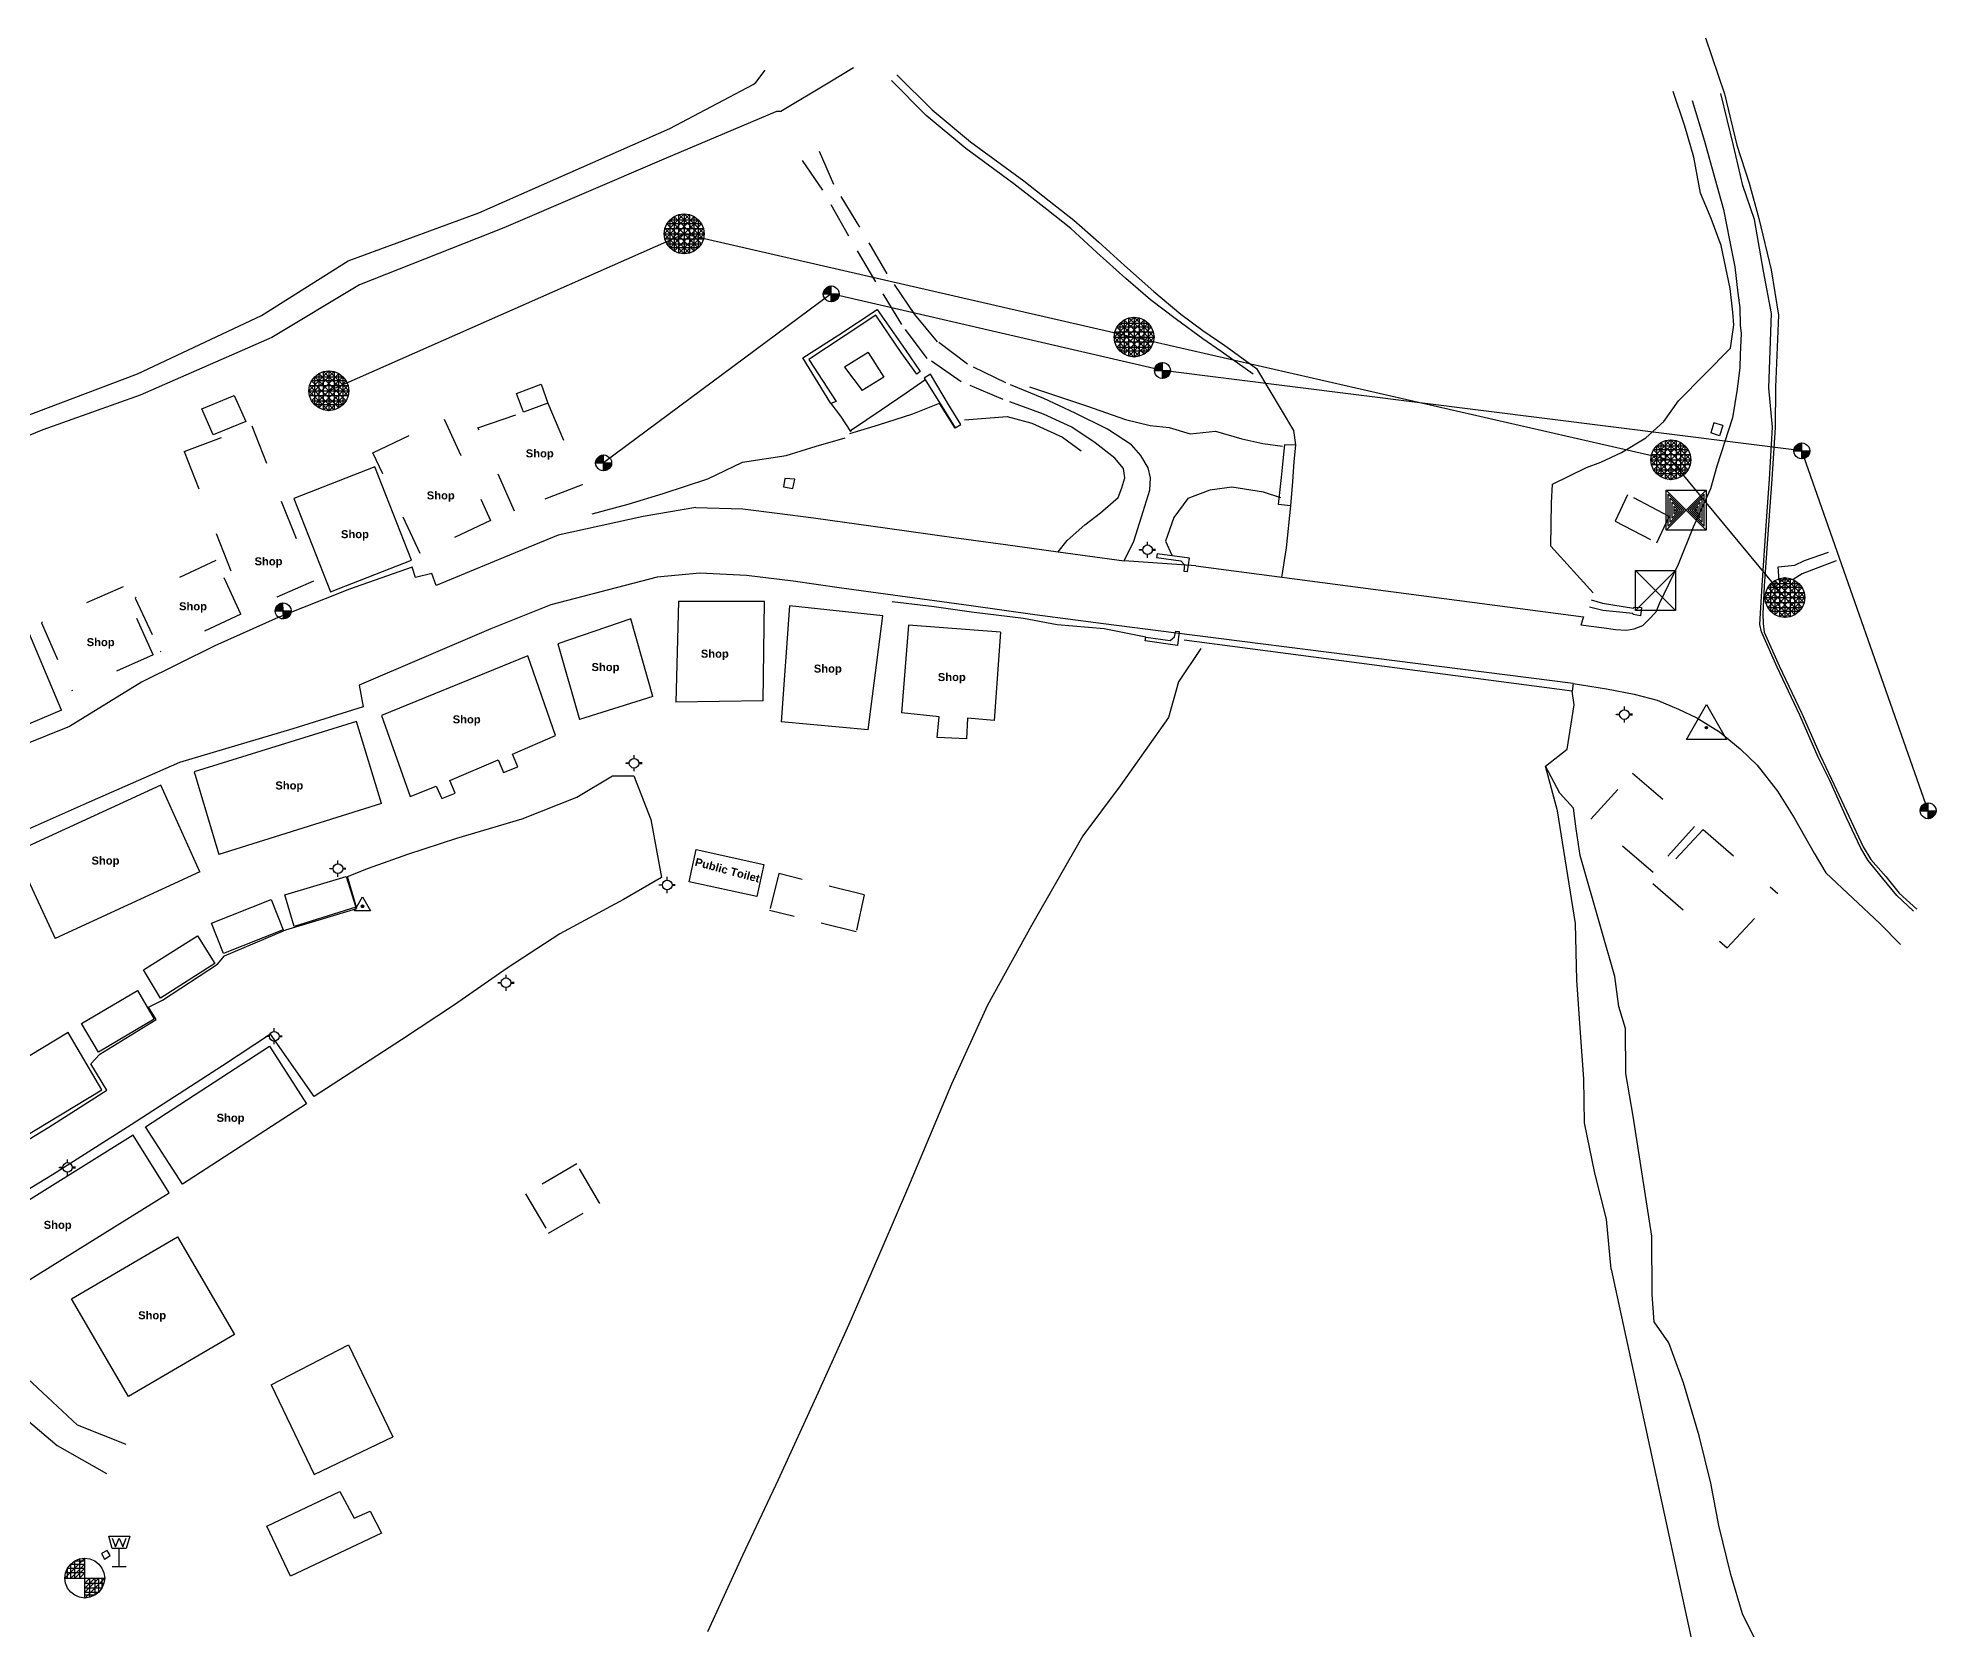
# Model space of a CAD drawing. Extents: x 324241 to 324894, y 3048252 to 3048939.
# Drawn here: x 324656.6 to 324893.8, y 3048719.2 to 3048917.9 of the extents above; entities that cross this region are included whole.
import ezdxf

# ---------------------------------------------------------------- set-up
doc = ezdxf.new("R2010")
doc.units = 0
doc.header["$MEASUREMENT"] = 0
for name, pattern in [('06', [16, 5, -6, 5]), ('89', [0]), ('FENCE_ON_BOUNDARY_3', [0]), ('GEOGRAPHICAL', [12.5, 4.5, -3.5, 4.5])]:
    doc.linetypes.add(name, pattern=pattern)
for name, color, linetype in [('BOUNDARY', 255, 'Continuous'), ('BUILDING', 255, 'Continuous'), ('DEFAULT', 255, 'Continuous'), ('Drainage', 255, 'Continuous'), ('ELECTRIC', 255, 'Continuous'), ('ELECTRIC_POLE', 255, 'Continuous'), ('MUNICIPAL_BOUNDARY', 255, 'Continuous'), ('RELIEF', 255, 'Continuous'), ('ROADFURN', 255, 'Continuous'), ('SEWERAGE', 255, 'Continuous'), ('SURVEY', 255, 'Continuous'), ('TELECOM', 255, 'Continuous'), ('WATER', 255, 'Continuous')]:
    doc.layers.add(name, color=color, linetype=linetype)
doc.layers.add('ROAD', color=6, linetype='Continuous', lineweight=30)

# ---------------------------------------------------------------- blocks, each defined once
blk = doc.blocks.new('035')
at = {"color": 0, "linetype": 'Continuous'}
for p, q in [((-0.5, -0.29), (0, 0.58)), ((0, 0.58), (0.5, -0.29)), ((-0.03, 0), (-0.02, 0.02)), ((-0.02, -0.02), (-0.03, 0)), ((-0.03, 0), (0.03, 0)), ((-0.02, 0.02), (0, 0.03)), ((0.02, 0.02), (-0.02, -0.02)), ((-0.02, 0.02), (0.02, -0.02)), ((0, 0.03), (0.02, 0.02)), ((0, -0.03), (0, 0.03)), ((0.02, 0.02), (0.03, 0)), ((0.03, 0), (0.02, -0.02)), ((0.5, -0.29), (-0.5, -0.29)), ((0, -0.03), (-0.02, -0.02)), ((0.02, -0.02), (0, -0.03))]:
    blk.add_line(p, q, dxfattribs=at)
blk = doc.blocks.new('S014')
at = {"color": 0, "linetype": 'Continuous'}
for p, q in [((-0.5, -0.5), (-0.5, 0.5)), ((-0.5, 0.5), (0.5, 0.5)), ((-0.5, -0.5), (0.5, 0.5)), ((0.5, -0.5), (-0.5, 0.5)), ((0.5, 0.5), (0.5, -0.5)), ((-0.45, -0.4), (-0.45, 0.4)), ((-0.45, 0.4), (-0.05, 0)), ((-0.05, 0), (-0.45, -0.4)), ((-0.4, -0.3), (-0.4, 0.3)), ((-0.4, 0.3), (-0.1, 0)), ((-0.1, 0), (-0.4, -0.3)), ((-0.35, -0.2), (-0.35, 0.2)), ((-0.35, 0.2), (-0.15, 0)), ((-0.15, 0), (-0.35, -0.2)), ((-0.3, -0.1), (-0.3, 0.1)), ((-0.3, 0.1), (-0.2, 0)), ((-0.2, 0), (-0.3, -0.1)), ((-0.26, -0.02), (-0.26, 0.02)), ((-0.26, 0.02), (-0.24, 0)), ((-0.24, 0), (-0.26, -0.02)), ((0.45, 0.4), (0.05, 0)), ((0.05, 0), (0.45, -0.4)), ((0.4, 0.3), (0.1, 0)), ((0.1, 0), (0.4, -0.3)), ((0.35, 0.2), (0.15, 0)), ((0.15, 0), (0.35, -0.2)), ((0.3, 0.1), (0.2, 0)), ((0.2, 0), (0.3, -0.1)), ((0.26, 0.02), (0.24, 0)), ((0.24, 0), (0.26, -0.02)), ((0.26, -0.02), (0.26, 0.02)), ((0.3, -0.1), (0.3, 0.1)), ((0.35, -0.2), (0.35, 0.2)), ((0.4, -0.3), (0.4, 0.3)), ((0.45, -0.4), (0.45, 0.4)), ((0.5, -0.5), (-0.5, -0.5))]:
    blk.add_line(p, q, dxfattribs=at)
blk = doc.blocks.new('S038')
at = {"color": 0, "linetype": 'Continuous'}
for p, q in [((-0.5, 0), (0, 0.5)), ((-0.48, -0.13), (0.13, 0.48)), ((-0.25, 0.43), (-0.13, 0.48)), ((-0.13, 0.48), (0, 0.5)), ((-0.13, -0.48), (-0.13, 0.48)), ((-0.13, 0.48), (0.48, -0.13)), ((0, 0.5), (0.13, 0.48)), ((0.5, 0), (0, 0.5)), ((0, 0.5), (0, -0.5)), ((0.13, 0.48), (0.25, 0.43)), ((0.13, 0.48), (0.13, -0.48)), ((-0.5, 0), (-0.48, 0.13)), ((-0.48, -0.13), (-0.5, 0)), ((0, -0.5), (-0.5, 0)), ((-0.5, 0), (0.5, 0)), ((-0.48, 0.13), (-0.43, 0.25)), ((0.13, -0.48), (-0.48, 0.13)), ((-0.48, 0.13), (0.48, 0.13)), ((0.25, 0.43), (-0.43, -0.25)), ((-0.43, 0.25), (-0.35, 0.35)), ((0.43, 0.25), (-0.43, 0.25)), ((-0.43, 0.25), (0.25, -0.43)), ((-0.35, 0.35), (-0.25, 0.43)), ((-0.35, -0.35), (0.35, 0.35)), ((0.35, -0.35), (-0.35, 0.35)), ((-0.35, 0.35), (0.35, 0.35)), ((-0.35, -0.35), (-0.35, 0.35)), ((0.43, -0.25), (-0.25, 0.43)), ((-0.25, 0.43), (-0.25, -0.43)), ((-0.25, -0.43), (0.43, 0.25)), ((0.48, 0.13), (-0.13, -0.48)), ((0, -0.5), (0.5, 0)), ((0.25, 0.43), (0.35, 0.35)), ((0.25, -0.43), (0.25, 0.43)), ((0.35, 0.35), (0.43, 0.25)), ((0.35, 0.35), (0.35, -0.35)), ((0.43, 0.25), (0.48, 0.13)), ((0.48, 0.13), (0.5, 0)), ((0.5, 0), (0.48, -0.13)), ((-0.43, -0.25), (-0.48, -0.13)), ((0.48, -0.13), (-0.48, -0.13)), ((-0.35, -0.35), (-0.43, -0.25)), ((-0.43, -0.25), (0.43, -0.25)), ((-0.25, -0.43), (-0.35, -0.35)), ((0.35, -0.35), (-0.35, -0.35)), ((-0.13, -0.48), (-0.25, -0.43)), ((0.25, -0.43), (0.13, -0.48)), ((0.35, -0.35), (0.25, -0.43)), ((0.43, -0.25), (0.35, -0.35)), ((0.48, -0.13), (0.43, -0.25)), ((0, -0.5), (-0.13, -0.48)), ((0.13, -0.48), (0, -0.5))]:
    blk.add_line(p, q, dxfattribs=at)
blk = doc.blocks.new('048')
at = {"color": 0, "linetype": 'Continuous'}
for p, q in [((0, 0.5), (-0.5, 0)), ((-0.25, 0.43), (-0.13, 0.48)), ((-0.13, 0.48), (0, 0.5)), ((-0.13, 0.48), (-0.13, 0)), ((0, 0.5), (0.13, 0.48)), ((0, -0.5), (0, 0.5)), ((0.13, 0.48), (0.25, 0.43)), ((-0.5, 0), (-0.48, 0.13)), ((-0.48, -0.13), (-0.5, 0)), ((-0.5, 0), (0.5, 0)), ((-0.48, 0.13), (-0.43, 0.25)), ((0, 0.13), (-0.48, 0.13)), ((-0.43, 0.25), (-0.35, 0.35)), ((-0.43, 0), (-0.43, 0.25)), ((-0.43, 0.25), (0, 0.25)), ((-0.35, 0.35), (-0.25, 0.43)), ((0, 0.35), (-0.35, 0)), ((-0.35, 0), (-0.35, 0.35)), ((-0.35, 0.35), (0, 0.35)), ((-0.25, 0), (-0.25, 0.43)), ((-0.25, 0.43), (0, 0.43)), ((0, 0.25), (-0.25, 0)), ((-0.13, 0), (0, 0.13)), ((0.13, 0), (0, -0.13)), ((0, -0.25), (0.25, 0)), ((0.35, 0), (0, -0.35)), ((0, -0.5), (0.5, 0)), ((0.13, -0.48), (0.13, 0)), ((0.25, 0.43), (0.35, 0.35)), ((0.25, 0), (0.25, -0.43)), ((0.35, 0.35), (0.43, 0.25)), ((0.35, -0.35), (0.35, 0)), ((0.43, 0.25), (0.48, 0.13)), ((0.43, 0), (0.43, -0.25)), ((0.48, 0.13), (0.5, 0)), ((0.5, 0), (0.48, -0.13)), ((-0.43, -0.25), (-0.48, -0.13)), ((-0.35, -0.35), (-0.43, -0.25)), ((-0.25, -0.43), (-0.35, -0.35)), ((-0.13, -0.48), (-0.25, -0.43)), ((0, -0.13), (0.48, -0.13)), ((0.43, -0.25), (0, -0.25)), ((0, -0.35), (0.35, -0.35)), ((0.25, -0.43), (0, -0.43)), ((0.25, -0.43), (0.13, -0.48)), ((0.35, -0.35), (0.25, -0.43)), ((0.43, -0.25), (0.35, -0.35)), ((0.48, -0.13), (0.43, -0.25)), ((0, -0.5), (-0.13, -0.48)), ((0.13, -0.48), (0, -0.5))]:
    blk.add_line(p, q, dxfattribs=at)
blk = doc.blocks.new('051')
at = {"color": 0, "linetype": 'Continuous'}
for p, q in [((-0.5, -0.02), (-0.5, 0.02)), ((-0.5, 0.02), (-0.3, 0.02)), ((-0.5, 0), (-0.3, 0)), ((-0.3, 0), (-0.28, 0.11)), ((-0.28, -0.11), (-0.3, 0)), ((-0.28, 0.11), (-0.21, 0.21)), ((-0.21, 0.21), (-0.11, 0.28)), ((-0.11, 0.28), (0, 0.3)), ((0, 0.3), (0, 0.5)), ((0, 0.3), (0.11, 0.28)), ((0.11, 0.28), (0.21, 0.21)), ((0.21, 0.21), (0.28, 0.11)), ((0.28, 0.11), (0.3, 0)), ((0.3, 0), (0.28, -0.11)), ((0.5, 0.02), (0.3, 0.02)), ((0.5, 0), (0.3, 0)), ((-0.3, -0.02), (-0.5, -0.02)), ((-0.21, -0.21), (-0.28, -0.11)), ((-0.11, -0.28), (-0.21, -0.21)), ((0, -0.3), (-0.11, -0.28)), ((0.11, -0.28), (0, -0.3)), ((0, -0.5), (0, -0.3)), ((0.21, -0.21), (0.11, -0.28)), ((0.28, -0.11), (0.21, -0.21)), ((0.3, -0.02), (0.5, -0.02))]:
    blk.add_line(p, q, dxfattribs=at)
blk = doc.blocks.new('116')
at = {"color": 0, "linetype": 'Continuous'}
for p, q in [((-0.23, 0.59), (-0.35, 1)), ((-0.35, 1), (0.35, 1)), ((-0.23, 0.94), (-0.12, 0.65)), ((-0.12, 0.65), (0, 0.94)), ((0, 0.94), (0.12, 0.65)), ((0.12, 0.65), (0.23, 0.94)), ((0.35, 1), (0.23, 0.59)), ((0, 0.59), (-0.23, 0.59)), ((-0.23, 0), (0.23, 0)), ((0, 0), (0, 0.59)), ((0.23, 0.59), (0, 0.59))]:
    blk.add_line(p, q, dxfattribs=at)
blk = doc.blocks.new('S004')
at = {"color": 0, "linetype": 'Continuous'}
for p, q in [((-0.5, -0.5), (-0.5, 0.5)), ((-0.5, 0.5), (0.5, 0.5)), ((-0.5, -0.5), (0.5, 0.5)), ((0.5, -0.5), (-0.5, 0.5)), ((0.5, 0.5), (0.5, -0.5)), ((0.5, -0.5), (-0.5, -0.5))]:
    blk.add_line(p, q, dxfattribs=at)
blk = doc.blocks.new('S022')
at = {"color": 0, "linetype": 'Continuous'}
for p, q in [((-0.498, -0.286), (0.002, 0.584)), ((-0.078, 0.004), (0.062, 0.064)), ((-0.078, 0.004), (-0.068, 0.034)), ((-0.068, -0.026), (-0.078, 0.004)), ((0.082, 0.004), (-0.078, 0.004)), ((0.062, -0.056), (-0.078, 0.004)), ((-0.068, 0.034), (-0.058, 0.064)), ((0.002, 0.084), (-0.058, -0.056)), ((-0.058, 0.064), (-0.028, 0.074)), ((0.002, -0.076), (-0.058, 0.064)), ((-0.058, 0.064), (0.062, 0.064)), ((-0.058, -0.056), (-0.058, 0.064)), ((-0.058, 0.064), (0.082, 0.004)), ((0.082, 0.004), (-0.058, -0.056)), ((-0.028, 0.074), (0.002, 0.084)), ((0.002, 0.584), (0.502, -0.286)), ((0.002, 0.084), (0.032, 0.074)), ((0.002, -0.076), (0.002, 0.084)), ((0.062, -0.056), (0.002, 0.084)), ((0.062, 0.064), (0.002, -0.076)), ((0.032, 0.074), (0.062, 0.064)), ((0.062, 0.064), (0.072, 0.034)), ((0.062, 0.064), (0.062, -0.056)), ((0.072, 0.034), (0.082, 0.004)), ((0.082, 0.004), (0.072, -0.026)), ((0.502, -0.286), (-0.498, -0.286)), ((-0.058, -0.056), (-0.068, -0.026)), ((-0.028, -0.066), (-0.058, -0.056)), ((-0.058, -0.056), (0.062, -0.056)), ((0.002, -0.076), (-0.028, -0.066)), ((0.032, -0.066), (0.002, -0.076)), ((0.062, -0.056), (0.032, -0.066)), ((0.072, -0.026), (0.062, -0.056))]:
    blk.add_line(p, q, dxfattribs=at)
blk = doc.blocks.new('S069')
at = {"color": 0, "linetype": 'Continuous'}
for p, q in [((-0.5, -0.02), (-0.5, 0.02)), ((-0.5, 0.02), (-0.3, 0.02)), ((-0.5, 0), (-0.3, 0)), ((-0.3, 0), (-0.28, 0.11)), ((-0.28, -0.11), (-0.3, 0)), ((-0.28, 0.11), (-0.21, 0.21)), ((-0.21, 0.21), (-0.11, 0.28)), ((-0.11, 0.28), (0, 0.3)), ((0, 0.3), (0, 0.5)), ((0, 0.3), (0.11, 0.28)), ((0.11, 0.28), (0.21, 0.21)), ((0.21, 0.21), (0.28, 0.11)), ((0.28, 0.11), (0.3, 0)), ((0.3, 0), (0.28, -0.11)), ((0.5, 0.02), (0.3, 0.02)), ((0.5, 0), (0.3, 0)), ((-0.3, -0.02), (-0.5, -0.02)), ((-0.21, -0.21), (-0.28, -0.11)), ((-0.11, -0.28), (-0.21, -0.21)), ((0, -0.3), (-0.11, -0.28)), ((0.11, -0.28), (0, -0.3)), ((0, -0.5), (0, -0.3)), ((0.21, -0.21), (0.11, -0.28)), ((0.28, -0.11), (0.21, -0.21)), ((0.3, -0.02), (0.5, -0.02))]:
    blk.add_line(p, q, dxfattribs=at)
blk = doc.blocks.new('S036')
at = {"color": 0, "linetype": 'Continuous'}
for p, q in [((0, 0.5), (-0.5, 0)), ((-0.5, 0), (-0.48, 0.13)), ((-0.48, -0.13), (-0.5, 0)), ((-0.5, 0), (0.5, 0)), ((-0.48, 0.13), (-0.43, 0.25)), ((0, 0.13), (-0.48, 0.13)), ((-0.43, 0.25), (-0.35, 0.35)), ((-0.43, 0), (-0.43, 0.25)), ((-0.43, 0.25), (0, 0.25)), ((-0.35, 0.35), (-0.25, 0.43)), ((0, 0.35), (-0.35, 0)), ((-0.35, 0), (-0.35, 0.35)), ((-0.35, 0.35), (0, 0.35)), ((-0.25, 0.43), (-0.13, 0.48)), ((-0.25, 0), (-0.25, 0.43)), ((-0.25, 0.43), (0, 0.43)), ((0, 0.25), (-0.25, 0)), ((-0.13, 0.48), (0, 0.5)), ((-0.13, 0.48), (-0.13, 0)), ((-0.13, 0), (0, 0.13)), ((0, 0.5), (0.13, 0.48)), ((0, -0.5), (0, 0.5)), ((0.13, 0), (0, -0.13)), ((0, -0.25), (0.25, 0)), ((0.35, 0), (0, -0.35)), ((0, -0.5), (0.5, 0)), ((0.13, 0.48), (0.25, 0.43)), ((0.13, -0.48), (0.13, 0)), ((0.25, 0.43), (0.35, 0.35)), ((0.25, 0), (0.25, -0.43)), ((0.35, 0.35), (0.43, 0.25)), ((0.35, -0.35), (0.35, 0)), ((0.43, 0.25), (0.48, 0.13)), ((0.43, 0), (0.43, -0.25)), ((0.48, 0.13), (0.5, 0)), ((0.5, 0), (0.48, -0.13)), ((-0.43, -0.25), (-0.48, -0.13)), ((-0.35, -0.35), (-0.43, -0.25)), ((-0.25, -0.43), (-0.35, -0.35)), ((-0.13, -0.48), (-0.25, -0.43)), ((0, -0.5), (-0.13, -0.48)), ((0, -0.13), (0.48, -0.13)), ((0.43, -0.25), (0, -0.25)), ((0, -0.35), (0.35, -0.35)), ((0.25, -0.43), (0, -0.43)), ((0.13, -0.48), (0, -0.5)), ((0.25, -0.43), (0.13, -0.48)), ((0.35, -0.35), (0.25, -0.43)), ((0.43, -0.25), (0.35, -0.35)), ((0.48, -0.13), (0.43, -0.25))]:
    blk.add_line(p, q, dxfattribs=at)

msp = doc.modelspace()

# ---------------------------------------------------------------- linework, layer by layer
at = {"layer": 'BOUNDARY', "color": 3, "linetype": 'Continuous'}
for points in [[(324763.92, 3048913.34, 2561.9), (324768.33, 3048908.96, 2562.41), (324773.13, 3048904.98, 2562.76), (324779.81, 3048900.09, 2561.73), (324782.98, 3048897.58, 2561.77), (324786.03, 3048895.17, 2561.89), (324789.17, 3048892.45, 2561.84), (324792.39, 3048889.5, 2562.21), (324796.03, 3048886.27, 2561.67), (324799.41, 3048883.45, 2562.56), (324802.18, 3048881.38, 2562.71), (324804.92, 3048879.53, 2562.8), (324808.87, 3048876.66, 2562.82)], [(324808.43, 3048875.96, 2562.83), (324804.47, 3048878.79, 2562.75), (324802.15, 3048880.34, 2562.69), (324798.85, 3048882.76, 2562.57), (324795.64, 3048885.24, 2562.5), (324792.53, 3048887.9, 2562.49), (324788.93, 3048891.14, 2562.87), (324785.66, 3048894.13, 2562.82), (324782.69, 3048896.51, 2562.77), (324778.53, 3048899.71, 2562.63), (324772.57, 3048904.12, 2562.9), (324767.61, 3048908.25, 2562.82), (324763.28, 3048912.63, 2562.36)], [(324755.69, 3048872.29, 2563.97), (324752.2, 3048877.97, 2562.58), (324756.7, 3048880.87, 2563.21), (324761.48, 3048884, 2562.39), (324764.96, 3048879.03, 2563.17), (324766.85, 3048876.26, 2563.78), (324766.42, 3048875.94, 2563.34), (324764.47, 3048878.64, 2562.57), (324761.3, 3048883.32, 2562.53), (324757.48, 3048880.78, 2562.58), (324752.95, 3048877.76, 2562.65), (324756.33, 3048872.53, 2562.66), (324755.69, 3048872.29, 2563.97)], [(324758.13, 3048868.8, 2565.83), (324758.38, 3048869.07, 2565.46), (324761.97, 3048871.49, 2565.41), (324765.1, 3048873.63, 2565.37), (324767.41, 3048875.24, 2565.4)], [(324755.69, 3048872.29, 2563.97), (324756.89, 3048870.7, 2565.8), (324758.13, 3048868.8, 2565.83)], [(324771.22, 3048869.19, 2566.73), (324769.32, 3048872.22, 2566.75), (324769.2, 3048872.26, 2565.63), (324765.88, 3048870.95, 2566.78), (324761.58, 3048869.58, 2566.68), (324758.01, 3048868.47, 2566.49)], [(324812.41, 3048867.15, 2566.91), (324813.74, 3048867.1, 2567.02), (324813.54, 3048865, 2566.97), (324813.35, 3048862.55, 2566.97), (324813.13, 3048859.51, 2566.81), (324811.63, 3048859.65, 2566.8), (324811.99, 3048863.04, 2566.94), (324812.16, 3048864.7, 2566.91), (324812.41, 3048867.15, 2566.91)], [(324800.24, 3048851.29, 2567.62), (324800.48, 3048852.96, 2567.63), (324796.45, 3048853.52, 2567.4), (324796.39, 3048853.04, 2567.5), (324799.43, 3048852.61, 2567.52), (324799.85, 3048852.11, 2567.55), (324799.79, 3048851.35, 2567.63), (324800.24, 3048851.29, 2567.62)], [(324799.2, 3048843.79, 2567.63), (324799.01, 3048842.07, 2567.61), (324794.96, 3048842.62, 2567.62), (324795.04, 3048843.08, 2567.63), (324798.09, 3048842.69, 2567.45), (324798.62, 3048843.15, 2567.46), (324798.79, 3048843.84, 2567.63), (324799.2, 3048843.79, 2567.63)]]:
    msp.add_polyline3d(points, dxfattribs=at)
at = {"layer": 'BUILDING', "color": 12, "linetype": '06'}
for p, q in [((324681.13, 3048873.26, 2563.36), (324682.6, 3048870.05, 2563.16)), ((324698.46, 3048866.13, 2562.91), (324707.37, 3048870.33, 2563.21)), ((324720.33, 3048872.33, 2562.78), (324717.3, 3048871.19, 2562.87)), ((324674.87, 3048866.28, 2563.25), (324683.34, 3048869.47, 2563.07)), ((324683.34, 3048869.47, 2563.07), (324687.02, 3048860.07, 2563.04)), ((324674.87, 3048866.28, 2563.25), (324682.69, 3048846.42, 2564.92)), ((324681.97, 3048845.95, 2564.73), (324671.89, 3048841.27, 2564.81)), ((324671, 3048840.87, 2564.74), (324660.8, 3048836.38, 2564.79)), ((324855.85, 3048826.1, 2567.03), (324863.61, 3048819.45, 2567.94)), ((324863.61, 3048819.45, 2567.94), (324858.41, 3048813.72, 2567)), ((324864.69, 3048819.06, 2567.75), (324874, 3048811.06, 2568.13)), ((324867.68, 3048804.31, 2564.75), (324874, 3048811.06, 2568.13)), ((324726.81, 3048772.36, 2561.83), (324723.94, 3048777.3, 2561.94))]:
    msp.add_line(p, q, dxfattribs=at)
at = {"layer": 'BUILDING', "color": 12, "linetype": 'Continuous'}
for p, q in [((324693.16, 3048848.77, 2565.21), (324703.28, 3048852.73, 2565.32)), ((324733.43, 3048835.68, 2562.93), (324724.3, 3048832.81, 2563)), ((324747.23, 3048835.15, 2561.76), (324736.33, 3048834.99, 2562.92)), ((324760.35, 3048831.51, 2561.65), (324749.48, 3048832.53, 2561.52)), ((324769.22, 3048833.16, 2561.52), (324764.51, 3048833.65, 2561.52)), ((324699.54, 3048822.3, 2562.85), (324679.21, 3048815.97, 2562.97)), ((324676.83, 3048813.8, 2562.91), (324658.77, 3048805.47, 2563.24)), ((324668.53, 3048780.88, 2563.37), (324645.26, 3048766.39, 2563.63))]:
    msp.add_line(p, q, dxfattribs=at)
at = {"layer": 'BUILDING', "color": 13, "linetype": 'Continuous'}
for p, q in [((324801.28, 3048851.99, 2567.21), (324849.73, 3048845.64, 2567.47)), ((324849.73, 3048845.64, 2567.47), (324849.38, 3048844.6, 2567.79)), ((324848.29, 3048836.36, 2567.46), (324799.84, 3048842.7, 2567.21)), ((324848.45, 3048837.32, 2567.79), (324848.29, 3048836.36, 2567.46))]:
    msp.add_line(p, q, dxfattribs=at)
at = {"layer": 'BUILDING', "color": 3, "linetype": 'FENCE_ON_BOUNDARY_3'}
for p, q in [((324669.81, 3048801.54, 2563.05), (324676.54, 3048805.79, 2563.05)), ((324671.15, 3048795.38, 2563.25), (324664.17, 3048791.28, 2563.33))]:
    msp.add_line(p, q, dxfattribs=at)
at = {"layer": 'BUILDING', "color": 16, "linetype": 'Continuous'}
msp.add_polyline3d([(324868.39, 3048883.68, 2569.99), (324868.04, 3048886.66, 2570.19), (324866.93, 3048892.03, 2570.44)], dxfattribs=at)
at = {"layer": 'BUILDING', "color": 12, "linetype": 'Continuous'}
for points in [[(324760.36, 3048878.66, 2562.9), (324757.39, 3048876.81, 2562.97), (324759.58, 3048873.9, 2562.95)], [(324760.36, 3048878.66, 2562.9), (324762.29, 3048875.57, 2562.95), (324759.58, 3048873.9, 2562.95)], [(324703.28, 3048852.73, 2565.32), (324698.73, 3048864.37, 2562.91), (324688.6, 3048860.41, 2563.04), (324693.16, 3048848.77, 2565.21)], [(324747.23, 3048835.15, 2561.76), (324747.41, 3048847.54, 2565.38), (324736.65, 3048847.53, 2564.62), (324736.33, 3048834.99, 2562.92)], [(324760.35, 3048831.51, 2561.65), (324762.16, 3048845.76, 2567.05), (324750.52, 3048847.01, 2565.1), (324749.48, 3048832.53, 2561.52)], [(324659.58, 3048833.99, 2565.92), (324655.13, 3048844.47, 2563.56), (324645.02, 3048840.17, 2563.56)], [(324733.43, 3048835.68, 2562.93), (324730.7, 3048845.39, 2564.66), (324721.56, 3048842.27, 2566.11), (324724.3, 3048832.81, 2563)], [(324776.9, 3048843.71, 2566.9), (324765.38, 3048844.58, 2567.11), (324764.51, 3048833.65, 2561.52)], [(324776.9, 3048843.71, 2566.9), (324776.08, 3048832.7, 2561.52), (324772.76, 3048832.97, 2561.52), (324772.62, 3048830.38, 2561.23)], [(324659.58, 3048833.99, 2565.92), (324649.42, 3048829.68, 2565.84), (324645.02, 3048840.17, 2563.56)], [(324699.54, 3048833.3, 2564.77), (324703.13, 3048823.2, 2562.68), (324706.37, 3048824.49, 2562.66), (324707.09, 3048822.93, 2562.64), (324708.73, 3048823.6, 2562.62), (324708.07, 3048825.2, 2562.62), (324714.12, 3048827.76, 2563.56), (324714.8, 3048826.2, 2562.46), (324716.57, 3048826.91, 2562.44), (324715.93, 3048828.49, 2563.56), (324721.27, 3048830.81, 2562.54), (324717.84, 3048840.75, 2565.73), (324699.54, 3048833.3, 2564.77)], [(324699.54, 3048822.3, 2562.85), (324696.4, 3048832.58, 2564.9), (324676.12, 3048826.29, 2564.78), (324679.21, 3048815.97, 2562.97)], [(324772.62, 3048830.38, 2561.23), (324768.96, 3048830.58, 2561.2), (324769.22, 3048833.16, 2561.52)], [(324676.83, 3048813.8, 2562.91), (324671.98, 3048824.62, 2564.67), (324653.77, 3048816.22, 2564.6), (324658.77, 3048805.47, 2563.24)], [(324746.44, 3048810.7, 2562.14), (324738, 3048812.55, 2562.3), (324738.87, 3048816.56, 2562.27)], [(324738.87, 3048816.56, 2562.27), (324747.32, 3048814.7, 2562.14), (324746.44, 3048810.7, 2562.14)], [(324660.4, 3048793.72, 2563.57), (324636.62, 3048779.37, 2563.71), (324640.93, 3048772.29, 2563.75), (324664.59, 3048786.57, 2563.42), (324660.4, 3048793.72, 2563.57)], [(324670.05, 3048781.94, 2563.29), (324685.55, 3048791.99, 2563.25), (324690.16, 3048784.82, 2562.68)], [(324690.16, 3048784.82, 2562.68), (324674.69, 3048774.79, 2562.68), (324670.05, 3048781.94, 2563.29)], [(324649.74, 3048759.23, 2563.67), (324673, 3048773.71, 2563.67), (324668.53, 3048780.88, 2563.37)], [(324685.75, 3048749.7, 2562.52), (324695.42, 3048754.69, 2562.31), (324700.94, 3048743.23, 2562.24)], [(324685.75, 3048749.7, 2562.52), (324691.14, 3048738.51, 2562.52), (324700.94, 3048743.23, 2562.24)], [(324685.22, 3048732.05, 2562.68), (324694.35, 3048736.39, 2562.34), (324696.12, 3048733.04, 2562.36), (324698.12, 3048733.95, 2562.32), (324699.55, 3048731.17, 2562.34)], [(324699.55, 3048731.17, 2562.34), (324688.18, 3048725.8, 2562.68), (324685.22, 3048732.05, 2562.68)]]:
    msp.add_polyline3d(points, dxfattribs=at)
at = {"layer": 'BUILDING', "color": 12, "linetype": '06'}
for points in [[(324682.6, 3048870.05, 2563.16), (324678.51, 3048868.35, 2563.4), (324677.11, 3048871.61, 2563.87), (324681.13, 3048873.26, 2563.36)], [(324711.6, 3048869.25, 2563.17), (324717.3, 3048871.19, 2562.87), (324716.41, 3048873.53, 2562.87)], [(324716.41, 3048873.53, 2562.87), (324719.5, 3048874.7, 2562.7), (324720.33, 3048872.33, 2562.78), (324724.61, 3048862.13, 2563.63)], [(324707.37, 3048870.33, 2563.21), (324713.18, 3048857.65, 2565.83), (324704.37, 3048853.55, 2564.17), (324698.46, 3048866.13, 2562.91)], [(324724.61, 3048862.13, 2563.63), (324716.14, 3048858.85, 2565.89), (324711.6, 3048869.25, 2563.17)], [(324860.42, 3048858.16, 2568.32), (324855.23, 3048860.88, 2568.02), (324853.68, 3048857.6, 2568.02)], [(324687.02, 3048860.07, 2563.04), (324691.03, 3048850.08, 2565), (324682.69, 3048846.42, 2564.92)], [(324853.68, 3048857.6, 2568.02), (324858.87, 3048854.88, 2568.11), (324860.42, 3048858.16, 2568.32)], [(324681.97, 3048845.95, 2564.73), (324678.86, 3048852.67, 2564.53), (324668.77, 3048847.98, 2564.61), (324671.89, 3048841.27, 2564.81)], [(324671, 3048840.87, 2564.74), (324667.25, 3048849.38, 2564.54), (324657.05, 3048844.89, 2564.59), (324660.8, 3048836.38, 2564.79)], [(324858.41, 3048813.72, 2567), (324850.65, 3048820.37, 2567), (324855.85, 3048826.1, 2567.03)], [(324864.69, 3048819.06, 2567.75), (324858.37, 3048812.31, 2564.75), (324867.68, 3048804.31, 2564.75)], [(324723.94, 3048777.3, 2561.94), (324717.54, 3048773.58, 2561.94), (324720.42, 3048768.64, 2561.83), (324726.81, 3048772.36, 2561.83)]]:
    msp.add_polyline3d(points, dxfattribs=at)
at = {"layer": 'BUILDING', "color": 3, "linetype": 'FENCE_ON_BOUNDARY_3'}
for points in [[(324695.13, 3048813.21, 2562.54), (324696.33, 3048809.38, 2562.7), (324688.63, 3048806.97, 2562.98), (324687.46, 3048810.93, 2562.67), (324695.13, 3048813.21, 2562.54)], [(324678.3, 3048807.36, 2562.99), (324685.76, 3048810.34, 2562.91), (324687.27, 3048806.55, 2562.91)], [(324687.27, 3048806.55, 2562.91), (324679.82, 3048803.57, 2563), (324678.3, 3048807.36, 2562.99)], [(324676.54, 3048805.79, 2563.05), (324678.71, 3048802.33, 2563.06), (324671.95, 3048798, 2563.24), (324669.81, 3048801.54, 2563.05)], [(324664.17, 3048791.28, 2563.33), (324662.07, 3048794.85, 2563.33), (324669.05, 3048798.95, 2563.25), (324671.15, 3048795.38, 2563.25)], [(324660.8, 3048760.45, 2563.45), (324674.04, 3048768.2, 2563.45), (324681.19, 3048755.99, 2562.8)], [(324681.19, 3048755.99, 2562.8), (324667.95, 3048748.25, 2562.93), (324660.8, 3048760.45, 2563.45)]]:
    msp.add_polyline3d(points, dxfattribs=at)
at = {"layer": 'DEFAULT', "color": 9, "linetype": 'Continuous'}
for points in [[(324867.11, 3048869.52, 2569.2), (324866, 3048869.87, 2569.2), (324865.62, 3048868.61, 2569.1)], [(324867.11, 3048869.52, 2569.2), (324866.73, 3048868.26, 2569.13), (324865.62, 3048868.61, 2569.1)], [(324750.94, 3048861.66, 2566.47), (324751.2, 3048862.81, 2566.45), (324749.92, 3048862.92, 2566.4), (324749.76, 3048861.85, 2566.47), (324750.94, 3048861.66, 2566.47)]]:
    msp.add_polyline3d(points, dxfattribs=at)
at = {"layer": 'Drainage', "color": 5, "linetype": 'Continuous'}
for points in [[(324864.96, 3048917.93, 2570.38), (324867.35, 3048910.96, 2570.32), (324868.89, 3048904.55, 2570.35), (324870.4, 3048899.78, 2570.27), (324871.63, 3048895.39, 2570.36), (324873.15, 3048888.98, 2570.16), (324874.1, 3048883.31, 2569.73), (324873.7, 3048874.3, 2569.16), (324873.67, 3048869.28, 2569.29), (324873.25, 3048862.83, 2568.96), (324872.88, 3048857.72, 2568.61), (324872.29, 3048849.47, 2568.16), (324872.13, 3048845.99, 2568.02), (324872.16, 3048844.8, 2568.02), (324872.28, 3048843.72, 2568), (324874.17, 3048839.52, 2568.02), (324876.98, 3048833.56, 2568.09), (324879.28, 3048828.36, 2568.11), (324880.71, 3048825.36, 2568.14), (324882.88, 3048820.74, 2568.19), (324884.65, 3048816.9, 2568.23), (324885.62, 3048815.33, 2568.23), (324887.49, 3048813.19, 2568.33), (324889.17, 3048811.11, 2568.35), (324891.35, 3048809.14, 2568.55)], [(324536.6, 3048824.89, 2565.39), (324547.18, 3048830.33, 2565.04), (324556.33, 3048834.72, 2565.02), (324566.37, 3048838.9, 2564.89), (324575.46, 3048840.67, 2564.67), (324583.45, 3048841.83, 2564.46), (324595.8, 3048844.89, 2564.3), (324607.67, 3048849.76, 2563.97), (324616.48, 3048855.69, 2563.92), (324624.04, 3048858.94, 2563.81), (324635.62, 3048862.41, 2563.54), (324645.81, 3048867.16, 2563.36), (324656.4, 3048871.21, 2562.95), (324669.04, 3048875.97, 2562.93), (324684.53, 3048883.26, 2562.68), (324695.39, 3048890.09, 2562.48), (324711.72, 3048896.08, 2562.08), (324735.55, 3048906.61, 2561.66), (324745.96, 3048912.12, 2561.62), (324746.3, 3048912.38, 2561.63), (324747.46, 3048913.92, 2561.49)], [(324758.51, 3048914.21, 2561.37), (324755.54, 3048912.4, 2561.48), (324749.42, 3048908.75, 2561.53), (324748.88, 3048908.75, 2561.61), (324734.82, 3048902.81, 2561.64), (324714.81, 3048894.24, 2562.05), (324696.78, 3048887.08, 2562.47), (324685.83, 3048880.54, 2562.74), (324669.4, 3048873.34, 2562.95), (324657.25, 3048869.01, 2563.13), (324647.19, 3048864.92, 2563.35)], [(324890.94, 3048808.87, 2568.28), (324888.85, 3048810.81, 2568.17), (324887.1, 3048812.97, 2568.2), (324885.29, 3048815.2, 2568.12), (324884.37, 3048816.74, 2568.2), (324882.59, 3048820.52, 2568.18), (324880.5, 3048825.21, 2568.11), (324879.03, 3048828.11, 2568.09), (324876.74, 3048833.35, 2568.06), (324873.9, 3048839.36, 2568.01), (324871.96, 3048843.77, 2567.97), (324871.75, 3048844.66, 2567.97), (324871.84, 3048846.1, 2567.98), (324872.04, 3048849.53, 2568.13), (324872.57, 3048857.64, 2568.58), (324872.94, 3048862.83, 2568.96), (324873.32, 3048869.34, 2569.35), (324872.86, 3048874.22, 2569.47), (324873.21, 3048883.5, 2570), (324872.2, 3048888.8, 2570.3), (324871.09, 3048895.28, 2570.32), (324869.61, 3048899.5, 2570.47), (324868.48, 3048904.52, 2570.34), (324866.86, 3048911.01, 2570.37)], [(324848.74, 3048807.33, 2560.84), (324846.46, 3048821.42, 2565.51), (324844.99, 3048827, 2565.63)], [(324853.19, 3048764.14, 2560.1), (324852.59, 3048770.39, 2560.16), (324851.13, 3048776.16, 2560.15), (324849.84, 3048782.42, 2560.24), (324849.76, 3048787.95, 2560.11), (324849.34, 3048793.66, 2560.14), (324848.88, 3048800.26, 2560.13), (324848.74, 3048807.33, 2560.84)], [(324853.19, 3048764.14, 2560.1), (324864.69, 3048711.15, 2559.38), (324872.7, 3048694.99, 2559.46)]]:
    msp.add_polyline3d(points, dxfattribs=at)
at = {"layer": 'Drainage', "color": 9, "linetype": 'Continuous'}
for points in [[(324808.87, 3048876.66, 2562.82), (324813.48, 3048868.9, 2563.85), (324813.74, 3048867.1, 2567.02)], [(324813.13, 3048859.51, 2566.81), (324812.56, 3048854.26, 2560.55), (324811.97, 3048850.55, 2560.44), (324811.97, 3048850.55, 2560.44)], [(324850.66, 3048847.75, 2566.32), (324852.1, 3048847.35, 2567.97), (324855.95, 3048846.7, 2568.02), (324856.02, 3048846.85, 2568), (324856.98, 3048846.79, 2568.02), (324856.84, 3048845.76, 2568), (324855.91, 3048845.92, 2568.01), (324855.88, 3048846.03, 2568.01), (324852.12, 3048846.44, 2567.95), (324850.49, 3048846.85, 2566.59)]]:
    msp.add_polyline3d(points, dxfattribs=at)
at = {"layer": 'ELECTRIC_POLE', "color": 12, "linetype": 'Continuous'}
msp.add_line((324892.77, 3048821.42, 2570.71), (324877, 3048866.35, 2571.95), dxfattribs=at)
msp.add_polyline3d([(324877, 3048866.35, 2571.95), (324797.11, 3048876.4, 2562.97), (324755.74, 3048885.96, 2562.82), (324727.3, 3048864.85, 2562.75)], dxfattribs=at)
at = {"layer": 'RELIEF', "color": 2, "linetype": '89'}
for p, q in [((324866.93, 3048892.03, 2570.44), (324865.67, 3048895.38, 2570.58)), ((324868.07, 3048879.19, 2569.64), (324868.49, 3048882.1, 2569.81)), ((324868.49, 3048882.1, 2569.81), (324868.39, 3048883.68, 2569.99)), ((324795.04, 3048843.08, 2567.63), (324789.84, 3048844.15, 2567.41)), ((324848.56, 3048834.65, 2565.97), (324848.29, 3048836.36, 2567.46))]:
    msp.add_line(p, q, dxfattribs=at)
for points in [[(324865.67, 3048895.38, 2570.58), (324864.34, 3048898.54, 2570.56), (324863.51, 3048903.03, 2570.3), (324862.4, 3048906.93, 2569.93), (324860.91, 3048911.24, 2570.2)], [(324850.11, 3048864.3, 2567.66), (324851.89, 3048864.97, 2567.93), (324854.49, 3048866.14, 2567.67), (324857.5, 3048867.99, 2568.02), (324859.74, 3048870.04, 2568.09), (324861.61, 3048872.63, 2567.91), (324868.07, 3048879.19, 2569.64)], [(324780.49, 3048874.36, 2564.71), (324787.64, 3048871.99, 2566.01), (324792.48, 3048870.29, 2566.53), (324795.57, 3048869.52, 2566.66), (324797.94, 3048869.3, 2566.65), (324800.58, 3048868.47, 2566.76), (324803.75, 3048868.84, 2566.64), (324807.03, 3048867.86, 2566.56), (324809.65, 3048867.27, 2566.64), (324812.12, 3048866.97, 2566.83)], [(324772.38, 3048870.25, 2566.51), (324777.7, 3048870.64, 2566.35), (324780.8, 3048869.82, 2566.5), (324784.62, 3048868.06, 2566.8), (324786.95, 3048866.36, 2566.9)], [(324725.87, 3048858.51, 2565.78), (324730.37, 3048859.72, 2565.84), (324734.75, 3048861.03, 2566.07), (324740.3, 3048862.88, 2566.14), (324744.63, 3048864.96, 2566.04), (324750.11, 3048865.79, 2566.3), (324753.83, 3048866.96, 2566.49), (324757.48, 3048867.98, 2566.49)], [(324850.91, 3048848.62, 2567.35), (324845.66, 3048854.47, 2566.64), (324845.72, 3048859.89, 2567.14), (324845.83, 3048862.21, 2567.15), (324850.11, 3048864.3, 2567.66)], [(324811.89, 3048860.49, 2566.81), (324809.75, 3048861.19, 2566.95), (324805.79, 3048861.82, 2566.81), (324803.04, 3048861.44, 2566.71), (324800.3, 3048860.4, 2567.13), (324798.52, 3048858.04, 2567.25), (324797.5, 3048855.08, 2567.24), (324798.3, 3048853.32, 2566.75)], [(324789.84, 3048844.15, 2567.41), (324783.96, 3048844.65, 2567.23), (324779.74, 3048845.44, 2567.21), (324773.26, 3048846.2, 2567.07), (324768.61, 3048846.87, 2566.92), (324763.34, 3048847.49, 2566.82)], [(324801.93, 3048841.66, 2564.84), (324799.11, 3048837.52, 2564.92), (324797.88, 3048833.04, 2564.61), (324791.83, 3048824.52, 2564.34), (324787.18, 3048818.28, 2564.06), (324780.74, 3048807.07, 2563.87), (324775.24, 3048797.12, 2563.77), (324770.77, 3048787.28, 2563.65), (324765.25, 3048774.19, 2563.61), (324762.16, 3048767.04, 2563.68), (324757.94, 3048757.26, 2563.63), (324754.05, 3048748.65, 2563.33), (324749.12, 3048737.83, 2563.17), (324744.65, 3048728.4, 2563.05), (324740.29, 3048718.85, 2563.12)], [(324848.47, 3048821.75, 2566.34), (324846.78, 3048823.59, 2566.36), (324844.99, 3048827, 2565.63), (324847.66, 3048829.09, 2566.05), (324848.56, 3048834.65, 2565.97)], [(324871.49, 3048717.23, 2561.28), (324869.58, 3048721.12, 2561.29), (324868.13, 3048726.01, 2561.32), (324866.62, 3048732.13, 2561.73), (324865.64, 3048737.44, 2561.31), (324864.17, 3048743.34, 2561.28), (324862.23, 3048749.98, 2561.85), (324860.37, 3048754.94, 2561.57), (324858.54, 3048757.56, 2561.74), (324858.28, 3048760.98, 2561.71), (324858.24, 3048768.28, 2561.05), (324855.94, 3048783.25, 2561.35), (324854.99, 3048788.59, 2561.37), (324854.96, 3048794.21, 2561.69), (324854.12, 3048796.97, 2561.6), (324853.64, 3048800.71, 2561.49), (324851.86, 3048806.94, 2561.83), (324849.29, 3048815.84, 2563.86), (324848.79, 3048819.17, 2565.34), (324848.47, 3048821.75, 2566.34)]]:
    msp.add_polyline3d(points, dxfattribs=at)
at = {"layer": 'ROAD', "color": 6, "linetype": 'Continuous', "lineweight": 30}
for p, q in [((324801.28, 3048851.99, 2567.21), (324792.34, 3048852.63, 2567.38)), ((324798.55, 3048843.64, 2567.45), (324789.74, 3048844.77, 2567.37)), ((324650.79, 3048754.71, 2563.28), (324661.57, 3048744.67, 2562.44)), ((324647.29, 3048752.06, 2563.15), (324659.01, 3048742.15, 2562.59)), ((324667.65, 3048742.27, 2562.38), (324661.57, 3048744.67, 2562.44)), ((324659.01, 3048742.15, 2562.59), (324665.17, 3048738.64, 2562.37))]:
    msp.add_line(p, q, dxfattribs=at)
at = {"layer": 'ROAD', "color": 12, "linetype": 'Continuous'}
for p, q in [((324848.45, 3048837.32, 2567.79), (324798.55, 3048843.64, 2567.45)), ((324878.54, 3048816.1, 2568.25), (324880.01, 3048813.65, 2568.27)), ((324889.31, 3048804.71, 2568.8), (324886.73, 3048807.33, 2568.46))]:
    msp.add_line(p, q, dxfattribs=at)
at = {"layer": 'ROAD', "color": 12, "linetype": 'Continuous', "lineweight": 30}
msp.add_line((324880.01, 3048813.65, 2568.27), (324886.73, 3048807.33, 2568.46), dxfattribs=at)
at = {"layer": 'ROAD', "color": 6, "linetype": 'Continuous', "lineweight": 30}
for points in [[(324863.28, 3048910.11, 2570.35), (324864.82, 3048905.06, 2570.43), (324866.12, 3048900.38, 2570.57), (324867.22, 3048896.52, 2570.51), (324867.97, 3048892.68, 2570.46), (324868.63, 3048889.33, 2570.32), (324869.02, 3048886.05, 2570.13), (324869.24, 3048884.26, 2570.01), (324869.31, 3048882.08, 2569.86), (324869.43, 3048881.03, 2569.82), (324869.31, 3048878.39, 2569.65), (324869.25, 3048876.77, 2569.58), (324868.93, 3048874.06, 2569.45), (324868.34, 3048870.5, 2569.21), (324866.38, 3048864.45, 2568.77), (324865.57, 3048861.64, 2568.55), (324863.42, 3048856.84, 2568.21), (324861.55, 3048852.17, 2568.02), (324859.18, 3048847.27, 2567.9), (324858.74, 3048846.2, 2567.89), (324857.83, 3048845.24, 2567.86), (324857.1, 3048844.51, 2567.84), (324855.99, 3048844.1, 2567.85), (324855.1, 3048843.92, 2567.81), (324853.73, 3048844.03, 2567.82), (324852.3, 3048844.21, 2567.82), (324849.38, 3048844.6, 2567.79)], [(324738.83, 3048859.31, 2566.09), (324732.23, 3048858.16, 2566.05), (324721.6, 3048855.83, 2565.75), (324714.81, 3048853.03, 2565.49), (324706.37, 3048849.56, 2565.3), (324705.85, 3048851.04, 2565.46), (324703.8, 3048850.54, 2565.31), (324703.38, 3048851.82, 2565.3), (324695.55, 3048849.07, 2565.22), (324686.62, 3048845.53, 2564.94), (324678.72, 3048842.01, 2564.98), (324669.57, 3048837.48, 2565.13), (324660.57, 3048831.92, 2565.2), (324654.76, 3048829.6, 2565.31), (324645.02, 3048825.2, 2565.27), (324634.19, 3048820.23, 2565.36), (324635.02, 3048818.61, 2565.2), (324625.51, 3048814.27, 2565.31), (324616.26, 3048810.32, 2565.39)], [(324738.83, 3048859.31, 2566.09), (324744.68, 3048859.11, 2566.26), (324748.98, 3048858.6, 2566.41), (324753.5, 3048858.01, 2566.52), (324762.78, 3048856.72, 2566.78), (324771.03, 3048855.56, 2567.02), (324777.51, 3048854.65, 2567.18), (324784.1, 3048853.76, 2567.28), (324792.34, 3048852.63, 2567.38)], [(324739.33, 3048851.08, 2566.07), (324733.99, 3048850.58, 2565.99), (324720.69, 3048847.15, 2565.67), (324713.22, 3048844.13, 2565.37), (324696.77, 3048837.09, 2565.09), (324697.26, 3048834.39, 2565.32), (324688.48, 3048831.66, 2565.28), (324674.29, 3048827.42, 2565.2), (324663.01, 3048822.49, 2565.37), (324653.28, 3048818.14, 2565.51), (324642.05, 3048812.68, 2565.38), (324641.23, 3048814.01, 2565.27), (324636.96, 3048811.8, 2565.34), (324638.06, 3048809.95, 2565.61), (324623.2, 3048802.6, 2565.66), (324622.66, 3048803.38, 2565.57), (324622.55, 3048803.92, 2565.5)], [(324789.74, 3048844.77, 2567.37), (324781.16, 3048845.89, 2567.27), (324773.22, 3048847, 2567.09), (324763.45, 3048848.35, 2566.83), (324756.74, 3048849.25, 2566.63), (324750.96, 3048850.08, 2566.43), (324745.16, 3048850.8, 2566.24), (324739.33, 3048851.08, 2566.07)], [(324848.45, 3048837.32, 2567.79), (324852.59, 3048836.64, 2567.81), (324856.05, 3048835.98, 2567.82), (324858.92, 3048835.23, 2567.84), (324861.6, 3048834.11, 2567.86), (324863.88, 3048833, 2567.9), (324866.7, 3048831.26, 2567.94), (324869.31, 3048829.13, 2567.99), (324871.42, 3048827.09, 2568.02), (324873.97, 3048823.86, 2568.07), (324876.04, 3048820.51, 2568.13), (324878.54, 3048816.1, 2568.25)], [(324643.52, 3048773.12, 2563.69), (324658, 3048781.89, 2563.5), (324665.21, 3048786.51, 2563.37), (324663.23, 3048789.79, 2563.39), (324664.36, 3048791, 2563.34), (324671.39, 3048795.36, 2563.26), (324670.44, 3048796.89, 2563.22), (324672.18, 3048797.76, 2563.2), (324679.05, 3048802.24, 2563.03), (324679.91, 3048803.3, 2563), (324687.57, 3048806.52, 2562.93), (324696.48, 3048809.21, 2562.7), (324695.28, 3048813.19, 2562.69), (324697.92, 3048814.23, 2562.63), (324702.85, 3048815.98, 2562.5), (324708.96, 3048818, 2562.44), (324717.11, 3048820.4, 2562.39), (324723.93, 3048823.1, 2562.15), (324728.41, 3048825.79, 2562.1), (324731.06, 3048825.79, 2562.16), (324733.18, 3048820.31, 2562.21), (324734.52, 3048813.08, 2562.22), (324729.79, 3048810.32, 2562.27), (324721.82, 3048806.02, 2562.45), (324715.23, 3048801.75, 2562.61), (324708.65, 3048797.18, 2562.65), (324702.05, 3048792.79, 2562.71), (324691.13, 3048785.71, 2562.8), (324685.66, 3048793.51, 2562.98), (324679.66, 3048789.56, 2563.01), (324668.26, 3048782.2, 2563.28), (324658.44, 3048775.93, 2563.45), (324649.24, 3048770.36, 2563.53)]]:
    msp.add_polyline3d(points, dxfattribs=at)
at = {"layer": 'ROAD', "color": 12, "linetype": 'GEOGRAPHICAL'}
for points in [[(324784.1, 3048853.76, 2567.28), (324785.2, 3048855.15, 2567.37), (324787.43, 3048857.14, 2567.29), (324789.39, 3048858.62, 2567.29), (324791.57, 3048860.52, 2567.18), (324792.02, 3048861.73, 2567.11), (324792.41, 3048863, 2567.07), (324792.26, 3048864.16, 2567), (324791.17, 3048865.47, 2566.89), (324788.7, 3048867.35, 2566.43), (324785.78, 3048869.32, 2565.79), (324782.26, 3048870.95, 2565.05), (324777.23, 3048872.77, 2564.24), (324771.95, 3048874.98, 2563.49), (324767.73, 3048877.92, 2563.2), (324764.56, 3048882.15, 2562.61), (324761.29, 3048887.49, 2562.4), (324757.93, 3048893.17, 2562.21), (324754.67, 3048898.91, 2562.22), (324750.89, 3048904.5, 2561.9)], [(324792.34, 3048852.63, 2567.38), (324793.52, 3048855.07, 2567.31), (324794.5, 3048858.13, 2567.26), (324795.55, 3048861.46, 2567.21), (324795.62, 3048863, 2567.17), (324795.32, 3048864.24, 2567.12), (324794.42, 3048865.8, 2566.96), (324793.23, 3048867.1, 2566.85), (324790.25, 3048869.07, 2566.33), (324786.19, 3048871.07, 2565.68), (324782.29, 3048872.9, 2564.92), (324777.56, 3048874.87, 2564.08), (324772.76, 3048877.2, 2563.36), (324769.03, 3048879.99, 2563), (324766.17, 3048883.39, 2562.57), (324762.74, 3048888.48, 2562.36), (324759.31, 3048894.3, 2562.21), (324756.04, 3048899.63, 2562.04), (324754.27, 3048903.79, 2562.18)]]:
    msp.add_polyline3d(points, dxfattribs=at)
at = {"layer": 'ROAD', "color": 16, "linetype": 'Continuous'}
msp.add_polyline3d([(324768.15, 3048875.93, 2563.96), (324767.33, 3048875.46, 2563.76), (324769.8, 3048871.55, 2565.54), (324771.21, 3048869.23, 2566.53), (324771.92, 3048869.64, 2566.53), (324770.52, 3048871.94, 2565.52), (324768.15, 3048875.93, 2563.96)], dxfattribs=at)
at = {"layer": 'ROAD', "color": 12, "linetype": 'Continuous'}
for points in [[(324874.15, 3048850.17, 2568.75), (324874.04, 3048851.89, 2568.86), (324876.13, 3048852.09, 2569.53), (324877.32, 3048852.67, 2569.66), (324880.32, 3048853.72, 2570.45)], [(324881.29, 3048852.62, 2570.41), (324877.06, 3048851.02, 2569.69), (324875.92, 3048850.29, 2569.31), (324874.15, 3048850.17, 2568.75)]]:
    msp.add_polyline3d(points, dxfattribs=at)
at = {"layer": 'SEWERAGE', "color": 3, "linetype": 'GEOGRAPHICAL'}
for points in [[(324759.85, 3048810.9, 2561.97), (324749.19, 3048813.56, 2562.12), (324748.04, 3048808.96, 2562.12)], [(324759.85, 3048810.9, 2561.97), (324758.85, 3048806.27, 2561.98), (324748.04, 3048808.96, 2562.12)]]:
    msp.add_polyline3d(points, dxfattribs=at)
at = {"layer": 'TELECOM', "color": 16, "linetype": 'Continuous'}
msp.add_line((324874.89, 3048848.04, 2568.75), (324860.63, 3048865.26, 2568.3), dxfattribs=at)
msp.add_polyline3d([(324692.96, 3048873.87, 2563.24), (324737.36, 3048893.47, 2562.66), (324793.57, 3048880.58, 2562.62), (324860.63, 3048865.26, 2568.3)], dxfattribs=at)
at = {"layer": 'WATER', "color": 9, "linetype": 'Continuous'}
msp.add_polyline3d([(324665.65, 3048728.38, 2562.36), (324665.26, 3048729.02, 2562.41), (324664.58, 3048728.66, 2562.56), (324664.92, 3048727.92, 2562.55), (324665.65, 3048728.38, 2562.36)], dxfattribs=at)

# ---------------------------------------------------------------- block references
at = {"layer": 'Drainage', "color": 9, "xscale": 3.75, "yscale": 3.75, "zscale": 3.75}
msp.add_blockref('116', (324666.77, 3048727.04, 2562.36), dxfattribs=at)
at = {"layer": 'ELECTRIC', "color": 12}
for name, p, xscale, yscale, zscale in [('048', (324755.74, 3048885.96, 2562.82), 2, 2, 5), ('048', (324797.11, 3048876.4, 2562.97), 2, 2, 5), ('048', (324727.3, 3048864.85, 2562.75), 2, 2, 5), ('051', (324854.83, 3048833.43, 2567.63), 2, 2, 7.5), ('S069', (324731.1, 3048827.34, 2562.08), 2, 2, 5), ('S069', (324694.1, 3048814.18, 2562.64), 2, 2, 5), ('S069', (324735.24, 3048812.14, 2562.55), 2, 2, 5), ('S069', (324715.1, 3048799.93, 2562.02), 2, 2, 5), ('S069', (324686.14, 3048793.24, 2562.95), 2, 2, 5), ('S069', (324660.31, 3048776.86, 2563.41), 2, 2, 5), ('048', (324662.46, 3048725.58, 2562.55), 5, 5, 5)]:
    msp.add_blockref(name, p, dxfattribs=dict(at, xscale=xscale, yscale=yscale, zscale=zscale))
at = {"layer": 'ELECTRIC', "color": 12, "xscale": 2, "yscale": 2, "zscale": 5, "rotation": 2}
msp.add_blockref('S036', (324687.26, 3048846.37, 2564.93), dxfattribs=at)
at = {"layer": 'ELECTRIC_POLE', "color": 12, "xscale": 2, "yscale": 2, "zscale": 5}
for p in [(324877, 3048866.35, 2571.95), (324892.77, 3048821.42, 2570.71)]:
    msp.add_blockref('048', p, dxfattribs=at)
at = {"layer": 'MUNICIPAL_BOUNDARY', "color": 16, "xscale": 5, "yscale": 5, "zscale": 5}
msp.add_blockref('S004', (324858.71, 3048848.91, 2568.15), dxfattribs=at)
at = {"layer": 'ROAD', "color": 12, "lineweight": 30, "xscale": 2, "yscale": 2, "zscale": 7.5}
msp.add_blockref('051', (324795.25, 3048854.01, 2567.37), dxfattribs=at)
at = {"layer": 'ROADFURN', "color": 12, "xscale": 5, "yscale": 5, "zscale": 5}
msp.add_blockref('S014', (324862.53, 3048858.95, 2568.52), dxfattribs=at)
at = {"layer": 'SURVEY', "color": 13, "xscale": 5, "yscale": 5, "zscale": 5}
msp.add_blockref('035', (324865.07, 3048831.78, 2568.12), dxfattribs=at)
at = {"layer": 'SURVEY', "color": 3, "xscale": 2, "yscale": 2, "zscale": 2}
msp.add_blockref('S022', (324697.17, 3048809.48, 2562.72), dxfattribs=at)
at = {"layer": 'TELECOM', "color": 16, "xscale": 5, "yscale": 5, "zscale": 5}
for p in [(324737.36, 3048893.47, 2562.66), (324793.57, 3048880.58, 2562.62), (324692.96, 3048873.87, 2563.24), (324860.63, 3048865.26, 2568.3), (324874.89, 3048848.04, 2568.75)]:
    msp.add_blockref('S038', p, dxfattribs=at)

# ---------------------------------------------------------------- texts
at = {"layer": 'Drainage', "linetype": 'Continuous', "lineweight": 0, "char_height": 1, "width": 4.1366, "attachment_point": 1}
for insert in [(324717.57, 3048866.55), (324705.2, 3048861.3), (324694.48, 3048856.46), (324683.68, 3048853.07), (324674.25, 3048847.45), (324662.71, 3048842.97), (324725.78, 3048839.86), (324739.44, 3048841.53), (324753.56, 3048839.67, 2564.35), (324769.05, 3048838.61), (324708.44, 3048833.33), (324686.28, 3048825.07), (324663.31, 3048815.69), (324678.94, 3048783.56), (324657.34, 3048770.19), (324669.14, 3048758.9)]:
    msp.add_mtext('{\\f@Arial Unicode MS|b1|i0|c0|p34;\\C231;Shop}', dxfattribs=dict(at, insert=insert))
at = {"layer": 'Drainage', "linetype": 'Continuous', "lineweight": 0, "insert": (324738.88, 3048815.55), "char_height": 1, "width": 12.1798, "attachment_point": 1, "rotation": 344.9748}
msp.add_mtext('{\\f@Arial Unicode MS|b1|i0|c0|p34;\\C231;Public Toilet}', dxfattribs=at)

doc.saveas('drawing.dxf')
